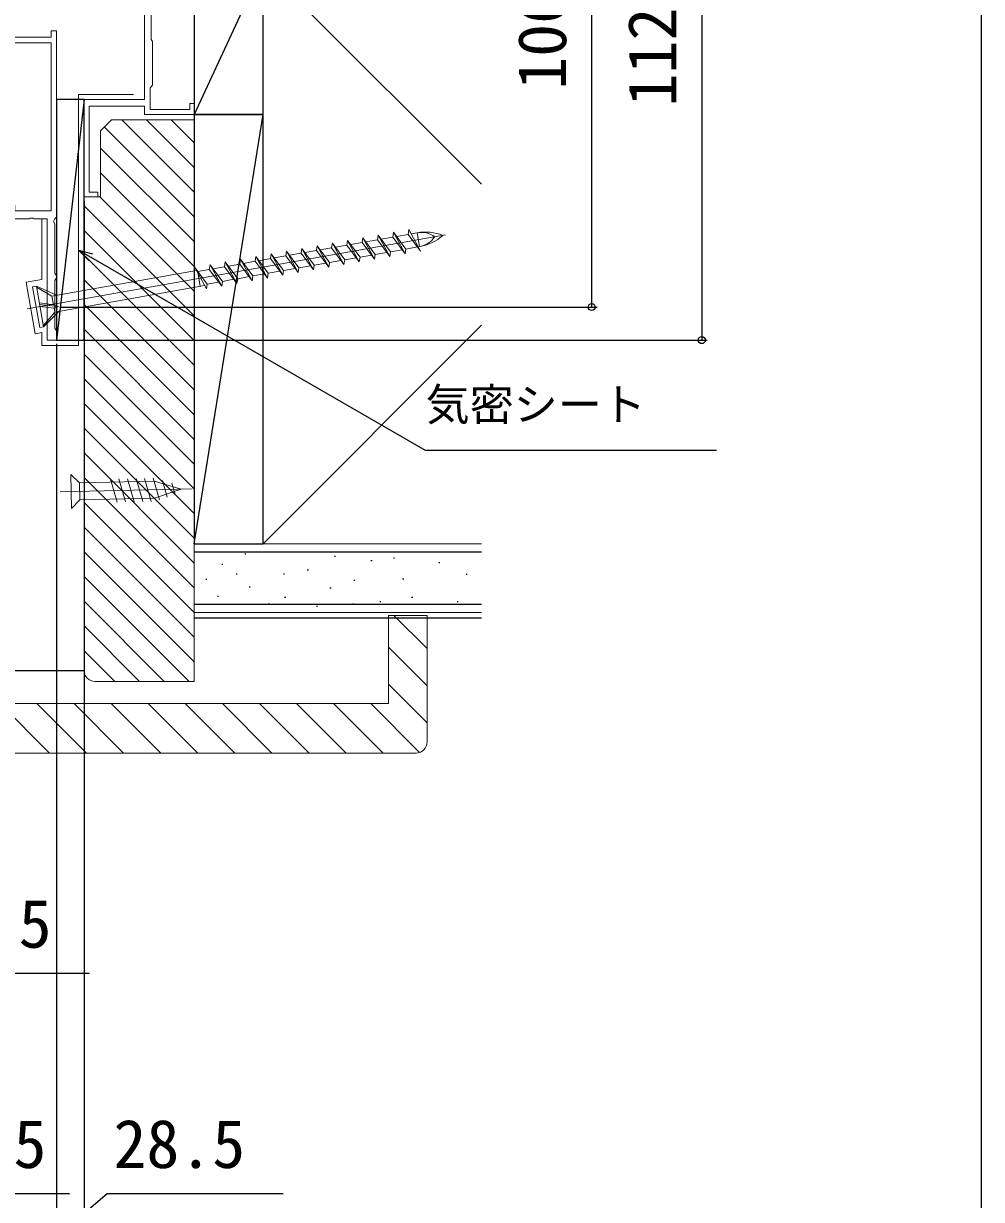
# Model space of a CAD drawing. Units: millimetres, scale not verified. Extents: x -525 to 525, y -783 to 778.
# Drawn here: x 351 to 525, y -675.9 to -462.3 of the extents above; entities that cross this region are included whole.
import ezdxf
from ezdxf.enums import TextEntityAlignment as Align

# ---------------------------------------------------------------- set-up
doc = ezdxf.new("R2010")
doc.units = ezdxf.units.MM
doc.header["$LTSCALE"] = 4
for name, color, linetype, lineweight in [('0-3_YKK_11', 7, 'Continuous', 18), ('0-4_YKK_11E', 7, 'Continuous', 18), ('0-6_YKK_13', 4, 'Continuous', 18), ('0-B_YSS_KE', 3, 'Continuous', 18)]:
    doc.layers.add(name, color=color, linetype=linetype, lineweight=lineweight)
for name, color, linetype in [('0-8_YKK_D', 6, 'Continuous'), ('0-9_YKK_ZWAK', 7, 'Continuous'), ('0-A_YSS_K', 3, 'Continuous')]:
    doc.layers.add(name, color=color, linetype=linetype)
doc.styles.add('ＭＳ ゴシック', font='')
doc.styles.get('ＭＳ ゴシック').set_extended_font_data('MS Gothic')

msp = doc.modelspace()

# ---------------------------------------------------------------- linework, layer by layer
at = {"layer": '0-3_YKK_11', "color": 211}
for points in [[(357.001, -497.5), (357.001, -463.6), (356.001, -463.6), (356.001, -464.8), (345.701, -464.8), (345.701, -440.3)], [(356.821, -508.775), (357.001, -508.5), (357.001, -508.1), (356.821, -507.825), (356.701, -507.642), (356.701, -498.7), (356.441, -498.25), (356.701, -497.8), (357.001, -497.5)], [(348.401, -497.8), (352.042, -497.8), (352.226, -497.68), (352.775, -497.68), (352.959, -497.8), (355.301, -497.8), (355.301, -519.8), (357.001, -519.8), (357.001, -518.1), (356.821, -517.825), (356.701, -517.642), (356.701, -508.958), (356.821, -508.775)]]:
    msp.add_lwpolyline(points, dxfattribs=at)
msp.add_lwpolyline([(356.001, -496.3), (356.001, -465.8), (345.701, -465.8), (345.701, -495.3), (349.401, -495.3), (349.401, -496.3)], close=True, dxfattribs=at)
at = {"layer": '0-4_YKK_11E', "color": 4}
for points in [[(373.001, -407.803), (373.001, -476.107), (362.001, -476.107), (362.001, -493.807), (364.501, -493.807), (364.501, -492.907), (362.901, -492.907), (362.901, -477.307), (373.001, -477.307), (373.001, -478.803), (382.001, -478.803), (382.001, -476.803), (381.201, -476.803), (381.201, -477.903), (374.001, -477.903), (374.001, -473.993), (374.161, -473.797)], [(374.161, -473.797), (374.401, -473.503), (374.401, -465.577), (374.301, -465.403), (374.201, -465.23), (374.201, -450.703)]]:
    msp.add_lwpolyline(points, dxfattribs=at)
at = {"layer": '0-6_YKK_13'}
for p, q in [((351.657, -514.09), (427.626, -500.694)), ((412.115, -504.724), (409.868, -501.693)), ((414.892, -504.234), (412.645, -501.204)), ((415.422, -500.714), (415.292, -501.574)), ((418.07, -501.085), (420.317, -504.116)), ((420.446, -503.255), (418.199, -500.224)), ((418.748, -500.965), (420.847, -500.595)), ((421.392, -500.499), (422.508, -500.302)), ((422.508, -500.302), (422.951, -502.813)), ((401.006, -506.683), (398.759, -503.652)), ((401.407, -504.023), (403.654, -507.054)), ((403.784, -506.193), (401.536, -503.162)), ((404.184, -503.533), (406.431, -506.564)), ((406.561, -505.703), (404.313, -502.673)), ((406.961, -503.044), (409.208, -506.074)), ((409.338, -505.214), (407.09, -502.183)), ((409.738, -502.554), (411.985, -505.585)), ((412.515, -502.064), (414.763, -505.095)), ((417.669, -503.745), (417.54, -504.605)), ((422.951, -502.813), (422.678, -502.862)), ((384.873, -506.1), (384.744, -506.961)), ((389.898, -508.642), (387.65, -505.611)), ((390.298, -505.982), (392.545, -509.012)), ((392.675, -508.152), (390.427, -505.121)), ((393.075, -505.492), (395.323, -508.523)), ((395.452, -507.662), (393.205, -504.631)), ((395.852, -505.002), (398.1, -508.033)), ((398.229, -507.173), (395.982, -504.142)), ((398.629, -504.513), (400.877, -507.543)), ((387.521, -506.471), (389.768, -509.502)), ((387.121, -509.131), (386.991, -509.992)), ((356.449, -513.384), (356.169, -511.796)), ((357.496, -514.558), (354.641, -517.371)), ((356.56, -514.015), (357.341, -513.678)), ((361.174, -545.719), (361.239, -548.818)), ((366.78, -545.052), (367.993, -549.227)), ((368.333, -545.019), (369.546, -549.195)), ((369.885, -544.987), (371.098, -549.162)), ((371.438, -544.954), (372.651, -549.13)), ((372.99, -544.922), (374.203, -549.097)), ((374.543, -544.889), (375.681, -548.808)), ((376.227, -545.308), (377.103, -548.326)), ((377.934, -545.807), (378.526, -547.845)), ((381.652, -546.841), (357.658, -547.343))]:
    msp.add_line(p, q, dxfattribs=at)
for points in [[(423.094, -503.626), (420.847, -500.595), (420.976, -499.735)], [(361.239, -548.818), (374.77, -548.535), (379.653, -546.883), (374.705, -545.436), (361.174, -545.719), (359.592, -544.202), (359.722, -550.401)]]:
    msp.add_lwpolyline(points, close=True, dxfattribs=at)
for points in [[(414.213, -504.354), (412.115, -504.724), (411.985, -505.585), (409.868, -501.693), (409.738, -502.554), (407.64, -502.924)], [(416.99, -503.864), (414.892, -504.234), (414.763, -505.095), (412.645, -501.204), (412.515, -502.064), (410.417, -502.434)], [(419.768, -503.375), (417.669, -503.745), (415.422, -500.714), (417.54, -504.605), (415.292, -501.574), (413.194, -501.944)], [(422.545, -502.885), (420.446, -503.255), (420.317, -504.116), (418.199, -500.224), (418.07, -501.085), (415.971, -501.455)], [(403.105, -506.313), (401.006, -506.683), (400.877, -507.543), (398.759, -503.652), (398.629, -504.513), (396.531, -504.883)], [(405.882, -505.823), (403.784, -506.193), (403.654, -507.054), (401.536, -503.162), (401.407, -504.023), (399.308, -504.393)], [(408.659, -505.333), (406.561, -505.703), (406.431, -506.564), (404.313, -502.673), (404.184, -503.533), (402.085, -503.903)], [(411.436, -504.844), (409.338, -505.214), (409.208, -506.074), (407.09, -502.183), (406.961, -503.044), (404.863, -503.414)], [(389.219, -508.761), (387.121, -509.131), (384.873, -506.1), (386.991, -509.992), (384.744, -506.961), (382.645, -507.331)], [(391.996, -508.272), (389.898, -508.642), (389.768, -509.502), (387.65, -505.611), (387.521, -506.471), (385.423, -506.841)], [(394.773, -507.782), (392.675, -508.152), (392.545, -509.012), (390.427, -505.121), (390.298, -505.982), (388.2, -506.352)], [(397.55, -507.292), (395.452, -507.662), (395.323, -508.523), (393.205, -504.631), (393.075, -505.492), (390.977, -505.862)], [(400.327, -506.803), (398.229, -507.173), (398.1, -508.033), (395.982, -504.142), (395.852, -505.002), (393.754, -505.372)], [(353.373, -510.182), (356.169, -511.796), (382.411, -507.169)], [(386.442, -509.251), (384.343, -509.621), (382.096, -506.59), (384.214, -510.482), (384.343, -509.621)], [(383.097, -510.019), (382.589, -507.138), (382.512, -507.151)], [(356.984, -511.653), (353.339, -509.985), (352.649, -510.107), (353.952, -517.493), (354.641, -517.371), (353.339, -509.985)], [(354.606, -517.175), (356.681, -514.702), (383.899, -509.902)], [(353.877, -513.038), (356.447, -513.375), (357.341, -513.678), (353.925, -513.313)], [(353.99, -513.678), (356.56, -514.015), (356.681, -514.702)]]:
    msp.add_lwpolyline(points, dxfattribs=at)
for centre, radius, start, end in [((423.998, -508.751), 8.579, 68.36163, 100.00002), ((423.232, -504.406), 4.167, 53.949, 100.00002), ((421.461, -494.365), 8.579, 279.99998, 311.63839), ((422.227, -498.71), 4.167, 279.99998, 326.05097)]:
    msp.add_arc(centre, radius, start, end, dxfattribs=at)
at = {"layer": '0-8_YKK_D'}
for p, q in [((454.201, -513.8), (454.201, -407.801)), ((474.201, -407.801), (474.201, -519.8)), ((362.001, -494.507), (362.001, -735.8)), ((362.001, -494.507), (362.001, -715.8)), ((357.701, -513.8), (455.201, -513.8)), ((357.001, -520.5), (357.001, -695.8)), ((357.001, -520.5), (357.001, -715.8)), ((357.001, -520.5), (357.001, -715.8)), ((357.701, -519.8), (475.201, -519.8)), ((331.001, -674.8), (359.328, -674.8))]:
    msp.add_line(p, q, dxfattribs=at)
for points in [[(362.867, -505.322), (361.001, -503.455), (363.551, -504.138)], [(361.001, -503.455), (363.209, -504.73), (423.952, -539.8), (476.863, -539.8)], [(302.001, -634.8), (328.501, -634.8), (363.006, -634.8)], [(342.751, -694.8), (366.216, -674.8), (398.17, -674.8)]]:
    msp.add_lwpolyline(points, dxfattribs=at)
for centre in [(454.201, -513.8), (474.201, -519.8)]:
    msp.add_circle(centre, 0.637, dxfattribs=at)
at = {"layer": '0-9_YKK_ZWAK'}
msp.add_lwpolyline([(-525, -782.8), (525, -782.8), (525, 747.2)], dxfattribs=at)
at = {"layer": '0-A_YSS_K'}
for p, q in [((394.501, -451.803), (382.001, -478.803)), ((394.501, -451.803), (434.201, -491.503)), ((362, -476.1), (357.001, -519.8)), ((382.001, -556.803), (394.501, -478.803)), ((394.501, -556.803), (434.201, -517.103)), ((434.201, -558.303), (382.001, -558.303)), ((391.184, -558.633), (391.384, -558.633)), ((407.482, -559.022), (407.682, -559.022)), ((418.199, -559.369), (418.399, -559.369)), ((386.992, -560.49), (387.192, -560.49)), ((402.54, -561.517), (402.74, -561.517)), ((414.108, -559.802), (414.308, -559.802)), ((426.441, -560.193), (426.641, -560.193)), ((384.091, -563.198), (384.291, -563.198)), ((389.617, -562.251), (389.817, -562.251)), ((398.192, -562.251), (398.392, -562.251)), ((410.99, -563.42), (411.19, -563.42)), ((419.848, -563.165), (420.048, -563.165)), ((431.386, -562.341), (431.586, -562.341)), ((391.956, -564.59), (392.156, -564.59)), ((406.661, -564.814), (406.861, -564.814)), ((434.201, -567.803), (382.001, -567.803)), ((386.218, -566.292), (386.418, -566.292)), ((395.464, -567.708), (395.664, -567.708)), ((398.42, -566.462), (398.62, -566.462)), ((404.189, -568.11), (404.389, -568.11)), ((410.8, -567.708), (411, -567.708)), ((415.727, -567.286), (415.927, -567.286)), ((421.496, -566.462), (421.696, -566.462)), ((429.738, -567.286), (429.938, -567.286)), ((434.201, -570.303), (382.001, -570.303)), ((341.301, -579.803), (362.001, -579.803))]:
    msp.add_line(p, q, dxfattribs=at)
for points in [[(394.501, -451.803), (382.001, -451.803), (382.001, -478.803), (394.501, -478.803)], [(357.001, -519.8), (362, -519.8), (362, -476.1), (357.001, -476.1)], [(394.501, -478.803), (382.001, -478.803), (382.001, -556.803), (394.501, -556.803)]]:
    msp.add_lwpolyline(points, close=True, dxfattribs=at)
at = {"layer": '0-B_YSS_KE', "color": 80}
for p, q in [((361.001, -475.2), (371.001, -475.2)), ((361.001, -520.8), (361.001, -475.2)), ((354.301, -508.8), (354.301, -497.8)), ((351.491, -509.296), (354.301, -508.8)), ((351.491, -509.296), (353.141, -518.651)), ((354.301, -518.447), (353.141, -518.651))]:
    msp.add_line(p, q, dxfattribs=at)
at = {"layer": '0-B_YSS_KE'}
for p, q in [((382.001, -492.94), (368.864, -479.803)), ((382.001, -488.45), (373.354, -479.803)), ((382.001, -483.96), (377.844, -479.803)), ((382.001, -497.43), (365.687, -481.116)), ((382.001, -501.92), (365.001, -484.92)), ((382.001, -506.41), (365.001, -489.41)), ((382.001, -515.39), (362.001, -495.39)), ((382.001, -510.9), (364.802, -493.702)), ((382.001, -519.881), (362.001, -499.881)), ((382.001, -524.371), (362.001, -504.371)), ((382.001, -528.861), (362.001, -508.861)), ((382.001, -533.351), (362.001, -513.351)), ((382.001, -537.841), (362.001, -517.841)), ((382.001, -542.331), (362.001, -522.331)), ((382.001, -546.821), (362.001, -526.821)), ((382.001, -551.311), (362.001, -531.311)), ((382.001, -555.802), (362.001, -535.802)), ((382.001, -560.292), (362.001, -540.292)), ((382.001, -564.782), (362.001, -544.782)), ((382.001, -569.272), (362.001, -549.272)), ((382.001, -573.762), (362.001, -553.762)), ((434.201, -556.803), (382.001, -556.803)), ((382.001, -578.252), (362.001, -558.252)), ((381.061, -581.803), (362.001, -562.742)), ((376.571, -581.803), (362.001, -567.232)), ((424.301, -575.838), (418.263, -569.8)), ((372.081, -581.803), (362.001, -571.723)), ((367.591, -581.803), (362.001, -576.213)), ((424.301, -582.573), (417.301, -575.573)), ((424.301, -589.309), (417.301, -582.309)), ((355.705, -594.8), (346.705, -585.8)), ((362.44, -594.8), (353.44, -585.8)), ((369.176, -594.8), (360.176, -585.8)), ((375.911, -594.8), (366.911, -585.8)), ((382.646, -594.8), (373.646, -585.8)), ((389.381, -594.8), (380.381, -585.8)), ((396.116, -594.8), (387.116, -585.8)), ((402.852, -594.8), (393.852, -585.8)), ((409.587, -594.8), (400.587, -585.8)), ((416.322, -594.8), (407.322, -585.8)), ((422.949, -594.692), (414.057, -585.8)), ((422.301, -594.8), (336.301, -594.8))]:
    msp.add_line(p, q, dxfattribs=at)
for points in [[(434.201, -556.803), (394.501, -556.803), (394.501, -451.803), (434.201, -451.803)], [(362.001, -579.803), (362.001, -493.803), (365.001, -493.803), (365.001, -481.803), (367.001, -479.803), (382.001, -479.803)], [(382.001, -479.803), (382.001, -581.803), (364.001, -581.803)], [(334.301, -592.8), (334.301, -555.8), (341.301, -555.8), (341.301, -585.8), (417.301, -585.8), (417.301, -569.8), (424.301, -569.8), (424.301, -592.8)], [(434.201, -569.303), (382.001, -569.303), (382.001, -556.803)]]:
    msp.add_lwpolyline(points, dxfattribs=at)
at = {"layer": '0-B_YSS_KE', "color": 80}
msp.add_lwpolyline([(361.001, -520.8), (354.301, -520.8), (354.301, -518.447)], dxfattribs=at)
at = {"layer": '0-B_YSS_KE'}
for centre, start, end in [((364.001, -579.803), 180.00002, 270), ((422.301, -592.8), 270.00001, 359.99999)]:
    msp.add_arc(centre, 2, start, end, dxfattribs=at)

# ---------------------------------------------------------------- texts
at = {"layer": '0-8_YKK_D', "style": 'ＭＳ ゴシック'}
for s, p in [('106', (452.201, -474.335)), ('112', (472.201, -477.369))]:
    msp.add_text(s, height=8.798, rotation=90, dxfattribs=at).set_placement(p, align=Align.BOTTOM_LEFT)
for s, height, p in [('気密シート', 5.865, (424.026, -536.167)), ('26.5', 8.798, (332.165, -632.8)), ('2.5', 8.798, (337.215, -672.8)), ('28.5', 8.798, (367.329, -672.8))]:
    msp.add_text(s, height=height, dxfattribs=at).set_placement(p, align=Align.BOTTOM_LEFT)

doc.saveas('drawing.dxf')
